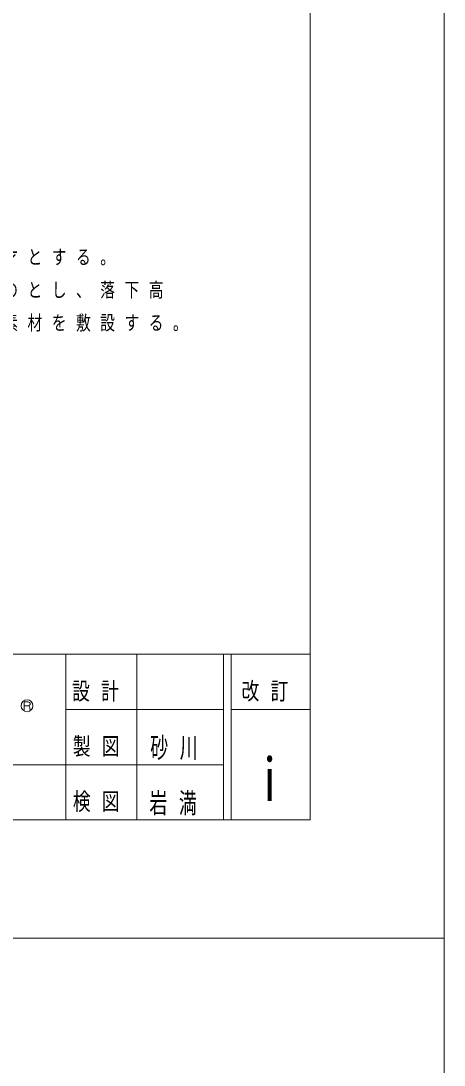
# Model space of a CAD drawing. Units: millimetres on the paper. Extents: x 0 to 420, y -594 to 297.
# Drawn here: x 366.3 to 420, y -16.1 to 116.3 of the extents above; entities that cross this region are included whole.
import ezdxf
from ezdxf.enums import TextEntityAlignment as Align

# ---------------------------------------------------------------- set-up
doc = ezdxf.new("R2010")
doc.units = ezdxf.units.MM
for name, color, linetype, lineweight in [('0_2', 7, 'Continuous', 13), ('FMT', 7, 'Continuous', 13), ('FMT-TXT', 7, 'Continuous', 13), ('TEXT', 7, 'Continuous', 13)]:
    doc.layers.add(name, color=color, linetype=linetype, lineweight=lineweight)
doc.styles.add('ＭＳ ゴシック', font='')
doc.styles.get('ＭＳ ゴシック').set_extended_font_data('MS Gothic')

msp = doc.modelspace()

# ---------------------------------------------------------------- linework, layer by layer
at = {"layer": '0_2'}
for points in [[(0, 297), (420, 297), (420, 0), (0, 0)], [(0, 0), (420, 0), (420, -297), (0, -297)]]:
    msp.add_lwpolyline(points, close=True, dxfattribs=at)
at = {"layer": 'FMT'}
for p, q in [((403, 272), (403, 15)), ((28, 36), (403, 36)), ((372, 36), (372, 15)), ((381, 36), (381, 15)), ((392, 36), (392, 15)), ((393, 36), (393, 15)), ((372, 29), (392, 29)), ((393, 29), (403, 29)), ((307, 22), (392, 22)), ((403, 15), (28, 15))]:
    msp.add_line(p, q, dxfattribs=at)
at = {"layer": 'FMT-TXT'}
for p, q in [((366.738, 29.967), (367.24, 29.967)), ((366.738, 29.967), (366.738, 28.941)), ((366.738, 29.478), (367.24, 29.478)), ((367.434, 29.258), (367.48, 28.887))]:
    msp.add_line(p, q, dxfattribs=at)
msp.add_circle((367.088, 29.48), 0.754, dxfattribs=at)
for centre, radius, start in [((367.186, 29.228), 0.25, 7.06977), ((367.24, 29.722), 0.245, 270)]:
    msp.add_arc(centre, radius, start, 90, dxfattribs=at)

# ---------------------------------------------------------------- texts
at = {"layer": 'FMT-TXT', "style": 'ＭＳ ゴシック', "width": 0.7}
msp.add_text('i', height=5.499, dxfattribs=at).set_placement((396.554, 15.75), align=Align.BOTTOM_LEFT)
at = {"layer": 'FMT-TXT', "attachment_point": 7, "style": 'ＭＳ ゴシック'}
for s, insert, char_height in [('\\T1.64;\\W0.75;設計', (372.8, 30), 2.199), ('\\T1.64;\\W0.75;改訂', (394.3, 30), 2.199), ('\\T1.64;\\W0.75;製図', (372.9, 23), 2.199), ('\\T1.64;\\W0.65;砂川', (382.72, 22.583), 2.566), ('\\T1.64;\\W0.75;検図', (372.9, 16), 2.199), ('\\T1.64;\\W0.65;岩満', (382.615, 15.583), 2.566)]:
    msp.add_mtext(s, dxfattribs=dict(at, insert=insert, char_height=char_height))
at = {"layer": 'TEXT', "char_height": 1.833, "attachment_point": 7, "style": 'ＭＳ ゴシック'}
for s, insert in [('\\T1.64;\\W0.75;・\u3000本製品の利用対象年齢は、６～１２才とする。', (308.716, 85.252)), ('\\T1.64;\\W0.75;・\u3000安全領域内には、障害物等はないものとし、落下高', (308.716, 81.085)), ('\\T1.64;\\W0.75;\u3000\u3000さに見合った衝撃吸収性能を有する素材を敷設する。', (308.716, 76.919))]:
    msp.add_mtext(s, dxfattribs=dict(at, insert=insert))

doc.saveas('drawing.dxf')
